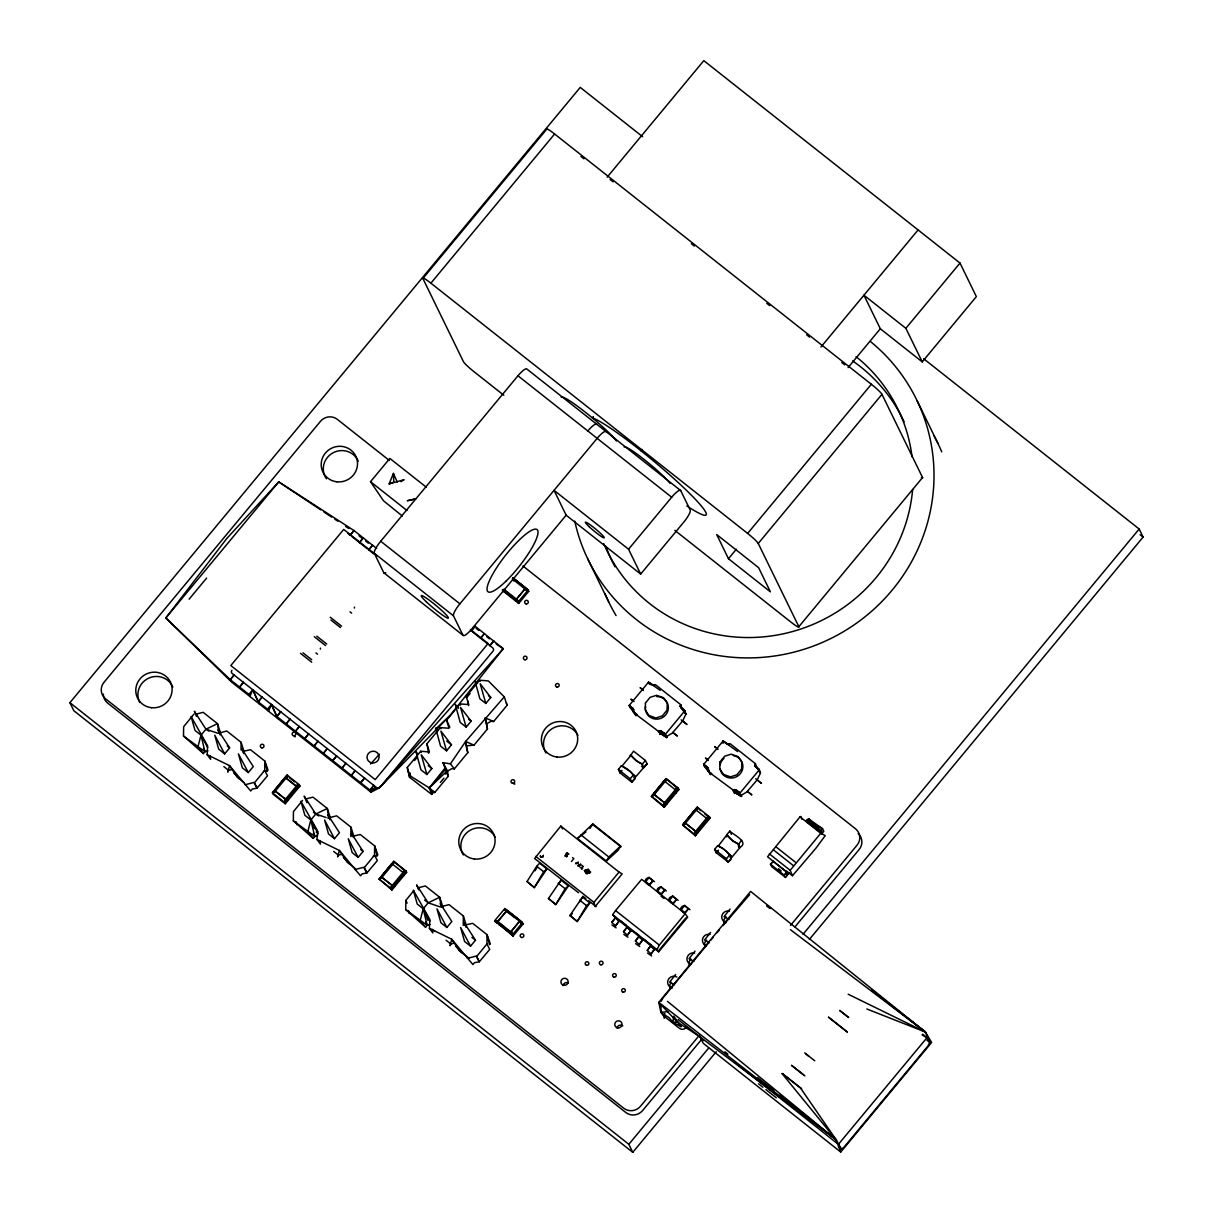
<?xml version="1.0" encoding="UTF-8"?>
<svg xmlns="http://www.w3.org/2000/svg" width="1213" height="1213" viewBox="0 0 1213 1213"><rect width="100%" height="100%" fill="white"/><g stroke="black" fill="none" stroke-linecap="round" stroke-linejoin="round"><path stroke-width="1.5" d="M566.638 854.104L566.577 856.909L567.214 856.287C564.515 853.33 569.64 853.421 566.789 853.74M207.681 747.466L200.994 735.169L195.035 730.453L191.093 716.519L207.605 745.798L207.165 754.698L229.545 765.63L250.697 790.982L252.259 789.072L257.08 788.162L267.497 775.804L264.722 770.331L264.813 761.051L250.469 749.71L242.57 751.484M318.337 833.816L310.831 819.988L304.872 815.272L300.93 801.338L317.442 830.602L316.987 839.517L339.382 850.449L360.534 875.786L362.081 873.876L366.902 872.966L377.334 860.608L374.544 855.15L374.635 845.87L360.291 834.529L352.407 836.288M429.902 921.076L423.216 908.78L417.257 904.079L413.315 890.145L429.827 919.409L429.387 928.309L451.767 939.256L472.934 964.593L474.48 962.682L479.302 961.773L489.718 949.415L486.944 943.957L487.035 934.662L472.691 923.336L464.806 925.094M806.402 821.413L808.631 818.896L821.277 830.95L820.14 832.254L806.402 821.413L806.418 820.397L808.631 818.896L822.55 828.706L823.794 831.314L821.535 834.028M820.14 832.254L822.55 828.706L806.418 820.397L820.155 831.239M207.878 750.908L204.936 751.681L203.375 753.591L183.497 736.003L183.633 726.754L193.837 714.23M274.396 790.527L285.176 777.366L297.337 787.04L286.465 799.989L274.396 790.527L285.176 777.366L297.337 787.04M317.7 835.727L314.758 836.485L313.212 838.395L293.334 820.822L293.455 811.573L302.537 800.444M381.079 876.772L391.86 863.611L404.02 873.284L393.148 886.233L381.079 876.772L391.86 863.611M430.099 924.533L427.158 925.292L425.596 927.202L405.718 909.614L405.855 900.38L413.8 890.63M684.557 822.581L695.337 809.42L707.497 819.093L696.611 832.042L684.557 822.581L695.337 809.42M241.023 749.937L241.144 742.356L226.801 731.014L219.735 732.849M350.83 836.636L350.982 827.175L336.623 815.833L327.798 818.108M463.23 925.443L463.366 915.967L449.022 904.64L440.198 906.915L428.174 902.821L424.595 900.001M661.085 1005.077L660.918 1012.491L669.242 1017.813L672.881 1022.256L680.978 1026.653L677.885 1022.15M583.18 866.507L582.028 865.4L582.877 866.795M633.307 710.818L633.216 708.71L629.198 705.466L648.53 682.161L660.206 690.364M707.937 769.3L707.376 767.116L703.737 764.357L723.069 741.052L737.656 751.56M506.352 702.873L507.095 705.284L493.646 721.508L485.261 717.929L487.459 728.968L473.995 745.176L465.974 745.828L465.64 741.461L504.274 696.853L488.323 680.918L479.651 680.22L466.186 696.444L468.688 704.586L460 703.904L446.551 720.128L449.053 728.27L440.364 727.588L426.915 743.796L429.402 751.954L420.729 751.256L407.265 767.48L409.645 777.351L431.722 794.439L433.829 791.316M410.964 776.29L409.645 777.351L409.949 772.954M287.815 776.487L287.163 775.137L272.47 792.862L284.585 802.43L284.737 800.155L297.109 785.236L299.277 784.72L299.929 786.054L285.237 803.764L273.122 794.197L272.47 792.862L273.562 791.331L274.502 792.059L286.875 777.139L287.163 775.137L299.277 784.72L284.585 802.43L285.237 803.764L287.011 799.761L284.737 800.155L285.737 801.02L284.737 800.155M402.974 874.831L406.613 872.299L393.846 861.397L379.153 879.107L391.268 888.674L391.42 886.4L403.793 871.495L405.946 870.964L406.613 872.299L391.92 890.008L379.153 879.107L380.245 877.575L381.17 878.303L393.543 863.398L393.846 861.397L405.946 870.964L391.268 888.674L391.92 890.008L393.619 885.884L402.898 874.694L403.899 875.574M675.216 791.953L678.916 789.557L666.149 778.655L651.457 796.365L663.572 805.932L663.738 803.658L676.111 788.753L678.264 788.223L678.916 789.557L664.224 807.282L651.457 796.365L652.549 794.833L653.489 795.561L665.861 780.656L666.149 778.655L678.264 788.223L663.572 805.932L664.224 807.282L665.998 803.279L666.938 804.007M680.432 706.633L680.827 705.026M700.659 810.663L697.308 807.191L682.631 824.901L694.731 834.468L694.897 832.209L707.27 817.289L709.423 816.758L710.075 818.108L695.383 835.818L682.631 824.901L683.723 823.369L684.648 824.112L697.02 809.192L697.308 807.191L709.423 816.758L694.731 834.468L695.383 835.818L697.157 831.815L694.897 832.209L695.898 833.073L694.897 832.209M655.551 684.784L681.1 704.965L681.312 707.831L685.936 714.123L680.144 706.118L684.814 710.833L685.936 714.123L682.601 721.038L672.821 732.455L677.188 735.897L672.821 732.455M632.034 708.619L629.502 706.936L634.808 712.759L636.067 715.776L629.198 705.466L633.823 710.151L633.656 709.332M637.113 714.593L633.125 711.819L633.429 710.136M707.664 770.71L707.861 769.618L710.606 774.667L703.737 764.357L708.347 768.617M320.338 649.137L320.429 648.167M354.408 608.077L354.484 607.091M680.372 705.981L680.629 705.223M575.569 863.247L577.919 862.989L578.116 861.927M580.618 863.899L580.102 865.187L578.085 865.233M714.624 849.388L726.435 858.713C726.481 865.657 732.879 858.971 731.014 855.802L723.357 848.827L717.611 845.719L714.624 849.388L716.216 852.754L728.118 861.882M672.942 732.697L667.195 736.155L666.756 737.565L658.735 732.061L661.161 730.742M733.274 790.952L734.35 789.602L736.17 789.845L740.021 793.029L741.295 796.456L734.578 792.377L733.349 790.467M589.958 872.723C592.353 870.707 587.41 873.663 589.442 872.875M754.941 764.63L755.532 766.51L759.353 769.724L760.475 773.015L757.139 779.929L747.36 791.346L751.711 794.788L747.36 791.346M630.275 755.851L633.565 751.135L645.377 760.46L647.105 763.841L643.406 767.511L642.405 764.114L645.377 760.46M741.628 840.397L738.641 844.051L739.657 847.462C749.801 842.322 733.425 834.756 729.817 831.072L726.769 834.68L726.648 836.894M754.986 764.448L755.214 766.1M220.66 733.44L217.491 723.661L205.952 729.195L200.994 735.169L197.84 747.329L203.375 753.591M330.497 818.259L327.313 808.48L315.774 814.014L310.831 819.988L307.677 832.148L313.212 838.395M442.881 907.066L439.713 897.271L428.174 902.821L423.216 908.78L420.062 920.955L425.596 927.202M634.915 778.594L634.778 775.85L630.017 771.316L621.374 765.782L618.387 769.436L619.964 772.833L631.867 782.218L634.945 778.564L631.791 782.006M582.513 868.311L581.618 869.024L582.574 868.114M581.997 868.099C582.407 866.158 580.709 870.646 581.982 867.477M401.033 481.713L404.096 479.696L389.146 483.911L393.421 473.419L397.212 482.016M231.865 769.527L228.59 770.376L227.771 772.09L229.545 765.63L237.187 777.154L243.813 782.385M341.687 854.346L338.427 855.18L337.608 856.909L339.382 850.449L347.024 861.973L355.045 868.326M454.087 943.138L450.811 943.987L450.008 945.715L451.767 939.256L459.409 950.78L468.855 958.24M634.884 778.23L634.854 778.276A27.247 6.05 -51.7 0 0 633.368 775.107L632.837 774.607A27.247 26.413 -26 0 0 622.026 766.07L630.942 755.32A27.247 26.413 -26 0 0 641.753 763.856L642.284 764.357A27.247 6.05 -51.7 0 0 643.8 767.48L634.581 778.109A27.247 26.413 -26 0 0 633.702 776.987M726.814 834.969L718.278 846.007A27.247 26.413 -26 0 1 729.074 854.543L729.604 855.059A27.247 6.05 -51.7 0 1 731.136 858.167L740.066 847.402A27.247 6.05 -51.7 0 1 738.52 844.309L737.989 843.808A27.247 26.413 -26 0 1 727.194 835.257L726.784 835.029A27.247 6.05 -51.7 0 0 726.708 836.227M634.172 711.47L634.414 713.244L666.756 737.565L665.497 734.138L684.814 710.833L680.811 707.588M734.123 789.739L740.021 793.029L759.353 769.724L755.881 766.98L755.638 763.856L730.029 743.614M685.178 913.723L687.68 917.195L658.644 951.826L656.961 949.612L659.326 945.094L685.178 913.723L641.662 879.334L615.567 910.569L612.732 914.663L614.885 917.316M562.483 828.904L560.815 826.068L534.599 858.531L578.556 892.753M661.161 1001.362L663.102 997.753L708.604 942.88M801.808 819.139L801.005 816.485L800.004 816.849L767.571 856.772L786.979 872.223L785.903 873.587L786.691 875.27L788.875 872.754M580.132 867.447L580.284 867.795M606.394 861.048L608.82 857L620.616 846.037L592.808 823.915L577.433 838.532L606.394 861.048L617.933 850.495L620.616 846.037M534.994 870.813L536.828 867.765M559.208 883.2L561.058 880.138L568.366 885.945L555.706 904.625L548.473 898.484L561.058 880.138M579.753 901.668L582.513 897.104L589.821 902.897L577.161 921.577L569.928 915.436L582.513 897.104M546.911 868.993L543.682 871.753L534.251 887.673L546.911 868.993L539.603 863.186L536.722 866.279L527.018 881.533L534.251 887.673M568.366 885.945L565.137 888.704L555.706 904.625M589.821 902.897L586.592 905.656L577.161 921.577M504.942 927.99L496.83 920.758L496.132 921.819L494.722 920.712L504.775 908.598L506.17 909.705L505.336 910.493L523.137 923.927L513.084 936.042L494.722 920.712L496.83 920.758L511.734 932.524L513.084 936.042L507.731 930.189M445.444 774.137L447.552 771.028L451.782 768.663L454.359 768.86L467.809 752.636L465.64 741.461L473.995 745.176M409.767 775.623L429.296 787.904L432.146 792.332L434.724 792.544L448.173 776.32L443.003 762.689L450.417 763.826L465.64 741.461M788.859 873.315L785.584 877.439L784.098 875.149L786.358 871.98M284.585 802.43L285.677 800.898M391.268 888.674L392.36 887.143L391.42 886.4L393.619 885.884M663.572 805.932L664.663 804.401L663.738 803.658L665.937 803.142M694.731 834.468L695.822 832.937M615.613 925.837L619.13 920.985L615.127 917.816L611.746 922.411L615.613 925.837L619.13 920.985M627.439 935.178L630.972 930.341L626.954 927.172L623.573 931.766L627.439 935.178L630.972 930.341M639.281 944.533L642.799 939.681L638.796 936.512L635.415 941.106L639.281 944.533L642.799 939.681M651.108 953.873L654.626 949.036L650.623 945.867L647.242 950.461L651.108 953.873L654.626 949.036M785.584 877.439L771.741 866.689L770.452 864.126L773.257 861.382L786.979 872.223M716.595 852.891L718.445 850.434M642.253 766.768L643.982 767.495L647.105 763.841M649.546 885.172L652.988 880.683L649.182 877.378C637.386 881.017 657.825 890.206 645.286 881.472M661.388 894.512L664.815 890.039L661.009 886.733C649.213 890.372 669.652 899.561 657.112 890.812M673.215 903.867L676.657 899.379L672.836 896.073C661.04 899.712 681.479 908.901 668.954 900.167M685.042 913.207L688.484 908.734L684.678 905.429C672.881 909.068 693.32 918.256 680.781 909.507M645.543 882.003L649.182 877.378M657.385 891.358L661.009 886.733M669.212 900.698L672.836 896.073M681.039 910.053L684.678 905.429M710.545 932.418L704.541 940.014L709.408 942.698M431.722 794.439L429.296 787.904L444.762 768.42M695.019 951.128L688.999 958.725L693.866 961.409M730.074 909.068L724.04 916.664L728.922 919.348M772.165 862.761L773.257 861.382M376.621 548.428L353.999 530.551L278.717 481.879L226.74 538.557L165.817 617.978L231.304 681.812L371.042 792.21L379.229 787.934L450.326 715.215L503.243 648.697L475.102 626.242L471.235 630.896L475.102 626.242M675.641 974.539L669.606 982.136L674.473 984.804M570.262 916.118L572.278 913.601M277.883 718.612L271.363 704.404L268.558 711.243L267.542 709.15L271.409 704.495L276.852 716.519L370.01 790.118L373.847 785.372L370.01 790.118L371.042 792.21L375.408 786.934M515.737 600.223L502.637 589.821L515.737 600.223L525.729 588.002L512.69 577.737M510.097 932.858L520.104 920.637L507.049 910.372L496.996 922.456L510.097 932.858L496.996 922.456L507.049 910.372M664.163 780.869L653.398 794.03L665.452 803.491L676.323 790.558L665.452 803.491L653.398 793.878L664.163 780.869L676.323 790.558M245.178 784.72L254.002 782.446L257.08 788.162L254.472 782.81L264.722 770.331M297.2 786.919L286.465 799.989L274.411 790.36M355 869.539L363.824 867.265L366.902 872.966L364.294 867.629L374.544 855.15M467.399 958.346L476.224 956.071L479.302 961.773L476.694 956.435L486.944 943.957M619.964 772.833L621.981 770.391M790.163 870.312L820.776 833.255L825.219 835.621L816.015 848.099L792.438 875.725L790.163 870.312L769.269 853.8M716.216 1051.747L632.761 1152.35L73.826 710.727L69.899 702.676L580.239 87.397L642.663 136.735M503.85 395.271L474.101 371.769A12.175 1.258 39.7 0 1 463.472 361.717L422.882 278.49L546.608 129.336A12.175 1.258 39.7 0 1 554.614 134.006L871.343 384.263A12.175 1.258 39.7 0 1 881.972 394.316L922.562 477.543L798.851 626.696A12.175 1.258 39.7 0 1 790.846 622.026L674.853 530.384M422.882 278.49A12.175 1.258 39.7 0 1 430.888 283.175L554.614 134.006M189.122 599.177L206.619 578.101M607.152 177.174L703.813 60.65L959.999 263.054L976.359 296.624L922.244 361.883L880.32 328.753L863.944 295.199L905.868 328.314L922.244 361.883M402.291 515.98L383.52 500.802L370.511 481.697L389.843 458.408L426.294 487.201M350.132 535.206L353.999 530.551L350.132 535.206L348.267 533.735A2.441 2.365 -26 0 0 347.737 533.417M248.908 694.427L252.729 689.697L249.923 696.52L248.908 694.427L230.273 679.705L165.817 617.978L278.717 481.879L320.763 509.854M566.153 515.207L472.024 628.683A12.175 2.714 -51.7 0 1 462.987 635.309L383.808 572.748L374.301 553.264A12.175 2.714 -51.7 0 1 380.715 541.256L517.966 375.787A12.175 2.714 -51.7 0 1 527.018 369.146L680.72 490.598L690.227 510.082A12.175 2.714 -51.7 0 1 683.814 522.09L640.676 574.083L566.153 515.207L554.038 490.34L628.561 549.231L640.676 574.083M224.663 753.864L214.762 735.214L218.704 749.149L224.663 753.864L229.606 747.89L218.006 729.968L220.129 734.926M248.331 772.56L238.415 753.91L242.357 767.844L248.331 772.56L253.274 766.586L241.675 748.664L243.783 753.622M593.384 416.544L592.293 417.848A76.131 7.9 39.7 0 1 680.554 484.715A76.131 7.9 39.7 0 1 686.801 505.897M462.987 635.309L453.48 615.825A12.175 2.714 -51.7 0 1 459.909 603.816L597.16 438.348A12.175 2.714 -51.7 0 1 606.197 431.707M504.274 592.005L504.987 590.928L511.977 596.447M513.554 580.815L514.327 579.875M515.464 600.829L516.162 599.768M640.889 450.736L641.98 449.432M512.326 578.935L525.881 589.639L526.654 588.714L528.777 591.292L518.724 603.407L517.375 599.889L516.662 600.966L517.375 599.889L503.82 589.184M503.319 590.413L518.072 602.073L528.125 589.943L513.372 578.298M334.485 838.683L324.584 820.033L328.526 833.968L334.485 838.683L339.443 832.709L327.844 814.787L329.951 819.745M414.543 760.49L416.787 757.791M470.098 693.518L466.732 697.566L466.186 696.444M358.153 857.379L348.252 838.729L352.195 852.663L358.153 857.379L363.096 851.405L351.497 833.483L352.907 836.788M426.9 774.501L431.843 768.526L421.245 754.759L426.9 774.501L420.926 769.785L415.983 751.696L418.182 754.395M446.536 750.817L451.479 744.858L440.895 731.09L446.536 750.817L440.577 746.116L435.619 728.012L437.817 730.711M466.171 727.148L471.129 721.174L460.531 707.406L466.171 727.148L460.212 722.432L455.269 704.344L458.559 708.377M485.806 703.464L490.765 697.49L480.166 683.723L485.806 703.464L479.848 698.749L474.905 680.66L477.103 683.359M628.561 549.231L671.684 497.224A12.175 2.714 -51.7 0 1 680.72 490.598M440.38 782.415L443.913 778.155M820.958 347.009L918.074 229.939M848.084 367.615L880.32 328.753M905.868 328.314L959.999 263.054M798.851 626.696L758.246 543.469A12.175 1.258 39.7 0 0 747.633 533.417L871.343 384.263M728.467 558.723L716.686 534.554L758.61 567.669L770.391 591.838L728.467 558.723L736.367 549.201M758.246 543.469L881.972 394.316M446.884 927.475L436.983 908.84L440.926 922.775L446.884 927.475L451.827 921.516L440.243 903.594L441.638 906.899M470.553 946.17L460.637 927.536L464.579 941.47L470.553 946.17L475.496 940.211L463.897 922.289L466.004 927.248M496.056 921.683L496.83 920.758M506.109 909.568L505.336 910.493L504.775 908.598L522.485 922.577L512.432 934.707L494.722 920.712M498.649 924.64L499.422 923.7L495.389 922.062M509.824 933.464L512.053 930.78M510.961 933.464L511.734 932.524L510.961 933.464L512.432 934.707M521.014 921.349L520.241 922.274L521.014 921.349L522.485 922.577M571.459 861.518L573.87 858.607L572.521 857.546M585.682 872.754L586.304 871.995L585.682 872.754L587.107 873.891L589.518 870.979M586.667 873.542L589.382 870.267M593.945 902.336L619.039 872.086L622.148 873.936L595.158 906.581L593.945 902.336L535.721 856.378M706.557 767.511L704.04 765.828L708.953 772.135L741.704 796.35L734.578 792.377L732.804 790.194M716.216 852.754L718.232 850.328M658.78 950.552L685.845 917.923M711 939.999L713.396 937.118M716.989 932.782L719.385 929.886M722.978 925.564L749.649 894.678M699.795 1034.795L640.525 1106.241A12.024 11.66 -26 0 1 623.694 1108.182L105.546 698.794A12.024 11.66 -26 0 1 103.984 682.328L320.49 421.305A12.024 11.66 -26 0 1 337.335 419.364L389.297 460.424M790.512 925.428L857.03 845.218A12.024 11.66 -26 0 0 855.468 828.752L522.909 565.986M701.887 1039.086L642.617 1110.547A12.024 11.66 -26 0 1 625.787 1112.473L107.654 703.085A12.024 11.66 -26 0 1 103.332 694.063M795.031 926.808L859.138 849.509A12.024 11.66 -26 0 0 858.182 833.558M632.761 1152.35L628.834 1144.299L708.65 1048.062M802.991 934.344L1139.174 529.02L923.624 358.714M809.329 939.484L1143.101 537.086L1139.174 529.02M678.128 1019.572L699.886 1036.766L703.297 1043.347L840.73 1152.047L931.629 1042.452L925.398 1032.036L750.635 891.419L658.78 1002.332L660.918 1012.491L667.756 1011.521M871.783 990.142L925.398 1032.036L929.795 1042.483L927.869 1046.106L844.036 1147.164L841.306 1149.166L838.38 1144.359L926.975 1037.706L922.638 1034.128M515.646 600.01L525.729 588.002L512.75 577.797M631.867 782.218L630.199 778.761L633.231 775.152M510.006 932.645L520.104 920.637L507.11 910.432M726.435 858.713L729.483 855.104M728.073 862.17L731.151 858.531M368.722 549.853L372.634 545.274L368.722 549.853L374.044 554.053M589.988 828.434L592.808 823.915M267.254 770.983L268.028 770.088L264.813 761.051L267.254 770.983L263.494 771.347M377.091 855.787L377.85 854.907L374.635 845.87L377.091 855.787L373.316 856.151M434.724 792.544L429.296 787.904L445.307 769.542M611.746 922.411L614.172 919.712M623.573 931.766L626.954 927.172M635.415 941.106L638.796 936.512M647.242 950.461L650.623 945.867M370.572 764.008L379.442 754.198M649.289 884.626L652.988 880.683M661.115 893.981L664.815 890.039M672.957 903.321L676.657 899.379M684.784 912.676L688.484 908.734M285.934 776.411L286.875 777.139L285.934 776.411L287.163 775.137M298.049 785.979L297.109 785.236L298.11 786.115L299.277 784.72M392.618 862.655L393.543 863.398L392.618 862.655L393.846 861.397M404.733 872.223L403.793 871.495L404.793 872.359L405.946 870.964M664.921 779.914L665.861 780.656L664.921 779.914L666.149 778.655M677.036 789.481L676.111 788.753L677.097 789.618L678.264 788.223M696.095 808.449L697.02 809.192L696.095 808.449L697.308 807.191M708.195 818.032L707.27 817.289L708.271 818.153L709.423 816.758M577.949 865.794L580.102 865.627L578.085 865.718M429.296 787.904L446.05 771.968M435.452 729.286L450.326 715.215M578.313 862.579L576.675 863.216M580.815 864.551L578.586 865.172M585.924 831.936L577.433 838.532M590.215 872.481L589.184 872.86M296.23 788.45L299.929 786.054L297.23 783.932M706.375 820.504L710.075 818.108L704.692 813.847M575.675 863.701L576.842 863.671M747.481 791.589L741.719 795.046L741.295 796.456L734.957 791.892L734.305 793.302L735.305 792.134L734.578 792.377L734.426 789.572M577.919 862.989L576.084 863.201M580.436 864.96L579.177 865.187M486.822 723.661L491.068 721.295L493.646 721.508M659.463 730.908L660.524 730.635M389.146 483.911L393.8 482.046L393.421 473.419M272.47 792.862L274.502 792.059L273.562 791.331M379.153 879.107L381.17 878.303L380.245 877.575M651.457 796.365L653.489 795.561L652.624 794.97M682.631 824.901L684.648 824.112L683.723 823.369M586.334 870.191L587.486 869.766L585.151 870.494L586.334 870.191L585.227 870.555L586.213 871.343L587.956 869.145L586.213 871.328L585.151 870.494M567.047 853.073C564.636 853.27 568.169 857.303 565.425 856.226M654.186 685.603L648.53 682.161C647.393 685.588 656.885 684.799 654.216 685.072M728.725 744.494L723.069 741.052L723.115 743.357M196.081 714.154L203.147 712.319L217.491 723.661L218.871 732.652M305.903 798.958L312.969 797.138L327.313 808.48L328.708 817.456M418.303 887.764L425.369 885.945L439.713 897.271L441.092 906.263M370.01 790.118L380.094 787.267L492.978 651.169A2.441 2.365 -26 0 0 492.66 647.833L472.57 631.958M415.832 498.846L407.295 500.742L414.619 499.134M660.099 730.635L665.497 734.138L659.827 730.696L659.781 734.411L660.767 733.259L667.18 737.459L660.039 733.486L658.265 731.303M708.422 769.133L709.575 772.014M654.125 685.087L652.928 685.118M621.374 765.782L622.421 766.025A27.247 6.05 -51.7 0 0 621.632 765.828L621.753 765.964M717.611 845.719L718.672 845.961M838.35 1146.831L841.306 1149.166L836.106 1139.72L699.886 1036.766L677.279 1022.013L672.881 1022.256L673.776 1016.13L680.978 1026.653M728.088 744.054L728.998 743.903L727.148 743.918M578.176 865.688L579.359 865.657M735.472 789.572L740.021 793.029M528.125 589.943L525.881 589.639L526.654 588.714M755.35 766.48L756.215 766.98L754.683 765.009M643.83 767.465L643.542 767.298A27.247 26.413 -26 0 1 642.238 766.707M740.066 847.402L739.642 847.19A27.247 26.413 -26 0 1 738.474 846.659L740.309 847.493M660.782 730.726L665.497 734.138M196.461 716.231L194.353 711.273L205.952 729.195L217.976 733.304M326.085 817.532L315.774 814.014L313.394 812.134M567.457 853.088L568.836 854.119L566.532 853.224L566.577 856.272L564.924 855.59L565.546 856.348M866.855 1009.004L925.398 1032.036L891.358 1005.562M526.078 590.2L528.777 591.292L520.407 584.681M502.364 589.973L505.048 591.065M520.438 922.835L523.137 923.927L518.952 920.622M642.405 764.114L636.613 760.93L630.533 754.729M738.641 844.051L732.849 840.882L726.769 834.68M848.16 994.22L925.398 1032.036L790.421 929.674M708.953 772.135L711.652 773.485M922.047 1034.901L926.975 1037.706L929.795 1042.483L926.838 1040.148M200.994 735.169L204.936 751.681L183.497 736.003M310.831 819.988L314.758 836.485L293.334 820.822M423.216 908.78L427.158 925.292L405.718 909.614M205.952 729.195L209 731.166M318.837 815.985L315.774 814.014L304.175 796.092L306.995 802.703M726.405 743.539L727.118 743.918L723.069 741.052M323.871 511.916L331.665 517.102M334.773 519.179L337.896 521.241M345.675 526.427L348.798 528.504M496.178 643.997L503.243 648.697L379.229 787.934A2.441 2.365 -26 0 1 376.682 787.662L232.274 673.579A2.441 2.365 -26 0 1 231.956 670.243M611.959 924.973L616.098 927.884M623.785 934.313L627.94 937.224M635.627 943.669L639.767 946.58M647.454 953.009L651.593 955.92M804.704 1052.839L814.757 1060.814M650.304 878.652L654.504 881.669M662.131 887.992L666.331 891.024M673.973 897.347L678.158 900.364M685.8 906.687L690 909.72M629.198 705.466L632.943 708.362M633.732 701.281L630.912 699.158L633.808 701.448M708.256 760.172L705.45 758.049L708.347 760.339M812.74 822.778L818.259 827.039M775.956 846.841L795.652 862.398M773.439 849.873L793.12 865.43M872.117 990.596L875.073 992.901M536.722 866.279L543.682 871.753M558.177 883.231L565.137 888.704M579.632 900.182L586.592 905.656M1140.129 534.736L1143.101 537.086M580.951 156.477L583.862 158.782M610.109 179.509L613.065 181.844M691.38 243.722L694.336 246.057M766.737 303.265L769.694 305.6M806.645 334.788L809.602 337.123M841.792 362.566L844.703 364.87M430.888 283.175L747.633 533.417M517.966 375.787L671.684 497.224M513.736 579.42L516.404 581.527M643.011 689.954L640.1 687.65L643.451 690.409M717.535 748.846L714.639 746.541L717.99 749.3M800.004 816.849L820.776 833.255M370.511 481.697L406.977 510.506M502.5 590.595L518.724 603.407L516.238 599.904M380.715 541.256L459.909 603.816M786.63 871.146L792.438 875.725M359.018 535.797L361.671 537.905M365.659 541.059L368.327 543.166M476.133 628.334L478.786 630.442M486.777 636.749L489.43 638.842M374.301 553.264L453.48 615.825M376.758 555.539L343.704 529.429L230.819 665.543L375.211 779.625L488.111 643.512L470.432 629.547M351.421 536.176L367.433 548.883M675.277 792.089L676.217 792.832M706.436 820.625L707.376 821.368M618.387 769.436L630.199 778.761M697.157 831.815L698.097 832.558M766.601 905.899L769.467 908.173M488.384 695.61L490.765 697.49M350.011 611.837L351.649 613.126M468.734 719.294L471.129 721.174M330.254 617.22L341.566 626.166M593.112 824.81L621.011 846.841M330.937 620.025L340.428 627.53M661.009 896.134L663.966 898.469M560.815 826.068L619.039 872.086M316.79 636.173L326.737 644.027M446.718 741.082L451.479 744.858M314.319 636.704L325.493 645.528M315.956 652.897L317.594 654.186M302.992 652.821L311.711 659.705M300.521 653.352L311.696 662.177M806.099 1054.188L808.965 1056.462M615.567 910.569L659.326 945.094M428.265 765.706L431.843 768.526M612.732 914.663L656.961 949.612M620.51 920.894L626.333 925.504M636.219 933.297L639.342 935.769M643.527 939.074L650.911 944.912M619.252 920.758L628.016 927.657M630.927 929.962L638.22 935.723M642.602 939.165L651.351 946.079M655.733 949.521L658.644 951.826M619.403 921.531L615.127 917.816M627.227 927.702L631.23 930.871M639.054 937.058L643.057 940.227M650.881 946.398L654.884 949.567M582.922 896.21L585.849 898.515M588.76 900.804L596.038 906.566M791.604 1065.423L803.476 1074.794M791.573 1065.363L804.932 1075.901M782.355 1073.596L801.657 1088.849L782.309 1073.52M758.534 1083.77L762.962 1087.273M765.919 1089.608L776.275 1097.78M267.542 709.15L258.217 701.796L252.729 689.697L259.248 703.889M506.761 910.993L514.767 917.316M289.164 777.548L294.547 781.809M296.29 788.586L297.215 789.314M360.716 849.525L363.096 851.405M471.918 937.391L475.496 940.211M227.225 746.01L229.606 747.89M285.252 798.381L287.936 800.504M391.935 884.626L394.619 886.748M333.681 851.435L338.427 855.18M435.058 931.523L432.283 929.34L432.829 932.903L429.387 928.309M446.081 940.242L450.811 943.987M223.859 766.616L228.59 770.376M69.899 702.676L628.834 1144.299M755.699 778.791L761.506 783.401L757.018 779.686M681.16 719.9L686.983 724.51L682.494 720.795M580.921 834.878L608.82 857M724.919 1051.777L727.876 1054.127M757.534 1077.584L773.833 1090.472M779.777 1095.172L836.106 1139.72L840.73 1152.047M733.471 1061.223L838.38 1144.359M778.473 868.751L781.217 870.934M684.557 822.414L696.611 832.042L707.497 819.093M381.079 876.605L393.148 886.233L404.02 873.284M569.928 915.436L576.691 920.894M548.473 898.484L555.236 903.943M527.018 881.533L533.781 886.991M770.452 864.126L784.098 875.149M667.453 1001.332L836.106 1139.72L800.883 1088.546M516.602 600.829L518.072 602.073M663.738 803.658L664.663 804.401M391.42 886.4L392.421 887.279M681.221 707.831L680.357 706.118M755.744 766.722L754.729 765.039L759.353 769.724M768.314 906.05L770.952 908.552M699.886 1036.766L703.843 1040.557M680.19 706.148L684.814 710.833M703.737 764.357L708.347 768.648M677.279 1022.013L658.78 1002.332L836.106 1139.72L782.142 1073.717M455.83 946.292L461.819 952.675M343.431 857.5L349.42 863.868M233.609 772.681L239.598 779.049M450.417 763.826L454.359 768.86M809.981 820.64L808.631 818.896L808.358 821.762L822.065 832.649L821.277 830.95M730.969 858.243L730.726 857.94A27.247 26.413 -26 0 0 729.953 856.924M316.987 839.517L320.429 844.112L319.883 840.533M207.165 754.698L210.607 759.293L210.061 755.714M758.625 770.498L760.475 773.015L756.23 766.252L755.911 766.934M449.841 727.224L446.551 720.128M428.174 902.821L416.575 884.899L418.682 889.857M707.74 767.693L707.967 768.875M633.201 708.801L633.429 709.984M443.003 762.689L447.552 771.028L448.173 776.32M729.817 831.072L731.439 834.377M917.134 400.775L938.089 443.746M587.653 558.693L608.592 601.663M479.651 680.22L480.196 681.342M460 703.904L460.546 705.026M440.364 727.588L440.91 728.71M426.915 743.796L428.659 753.318M504.775 908.598L505.427 909.947M420.729 751.256L421.275 752.378M407.265 767.48L409.645 777.351M408.842 771.938L410.252 774.834M405.855 900.38L407.113 903.094M425.718 922.138L427.158 925.292M313.318 833.346L314.758 836.485M203.496 748.527L204.936 751.681M504.274 696.853L507.095 705.284M425.899 914.268L427.931 920.5M313.5 825.462L314.516 828.585M463.366 915.967L466.004 924.442M350.982 827.175L353.605 835.636M241.144 742.356L243.783 750.817M467.809 752.636L466.338 747.299M408.614 910.645L409.19 913.465M296.23 821.838L296.806 824.673M485.261 717.929L487.459 728.968M467.763 700.902L468.643 705.587M385.779 572.703A12.175 2.714 -51.7 0 1 383.808 572.748M587.835 430.994A12.175 2.714 -51.7 0 1 596.887 424.353M561.225 397.288A36.526 3.791 39.7 0 1 585.712 412.511A36.526 3.791 39.7 0 1 616.462 441.001M624.149 447.066A30.446 3.154 39.7 0 1 644.376 459.682A30.446 3.154 39.7 0 1 669.955 483.259M922.562 477.543A12.175 1.258 39.7 0 1 921.304 477.588M630.472 756.29A27.247 6.05 -51.7 0 1 630.548 755.093M717.869 845.779A27.247 6.05 -51.7 0 1 718.627 845.977M656.824 696.611A11.569 11.22 -26 0 1 668.363 708.21A11.569 11.22 -26 0 1 655.611 719.127A11.569 11.22 -26 0 1 645.543 706.254M733.349 755.608A11.569 11.22 -26 0 1 742.902 767.101A11.569 11.22 -26 0 1 732.152 778.018A11.569 11.22 -26 0 1 720.097 769.072M720.082 765.145A11.569 11.22 -26 0 1 723.979 758.352M139.768 702.554A18.271 17.71 -26 0 1 148.562 678.219A18.271 17.71 -26 0 1 172.837 687.104M200.858 736.549A6.702 6.49 -26 0 1 201.176 736.2M317.973 831.648A6.702 6.49 -26 0 1 316.153 832.088M563.044 985.593A3.654 3.548 -26 0 1 568.306 982.924M616.932 1027.896A3.654 3.548 -26 0 1 622.785 1025.864M294.865 736.913A1.85 1.804 -26 0 1 295.411 736.579M686.664 1026.82A4.867 4.716 -26 0 1 679.371 1028.306L663.541 1015.797A4.867 4.716 -26 0 1 661.782 1012.036M664.239 1018.268A4.867 4.716 -26 0 1 664.891 1013.552M463.336 854.953A18.271 17.71 -26 0 1 470.417 830.117A18.271 17.71 -26 0 1 495.298 837.304M672.442 988.004A6.095 5.913 -26 0 1 668.045 980.104A6.095 5.913 -26 0 1 676.854 977.026M669.894 988.064A6.095 5.913 -26 0 1 671.532 982.303M690.955 964.502A6.095 5.913 -26 0 1 687.225 957.193A6.095 5.913 -26 0 1 694.64 953.1M689.227 964.76A6.095 5.913 -26 0 1 690.864 958.998M706.436 945.837A6.095 5.913 -26 0 1 702.706 938.528A6.095 5.913 -26 0 1 710.105 934.435M704.617 945.7A6.095 5.913 -26 0 1 706.648 940.06M514.054 784.189A1.85 1.804 -26 0 1 514.919 783.962M726.162 922.653A6.095 5.913 -26 0 1 721.962 915.436A6.095 5.913 -26 0 1 729.438 911.145M723.934 922.396A6.095 5.913 -26 0 1 725.981 916.755M545.956 752.985A18.271 17.71 -26 0 1 553.022 728.149A18.271 17.71 -26 0 1 577.919 735.336M676.202 786.782A1.85 1.804 -26 0 1 677.218 787.844M326.449 478.786A18.271 17.71 -26 0 1 332.832 452.919A18.271 17.71 -26 0 1 358.244 461.228M870.691 341.732A182.693 177.098 -26 0 1 845.127 630.669A182.693 177.098 -26 0 1 574.765 521.196M614.976 566.789A161.784 156.841 -26 0 1 605.803 546.229M852.603 360.883A161.784 156.841 -26 0 1 904.125 421.821M856.09 356.652A161.784 156.841 -26 0 1 912.07 456.907M912.646 489.476A161.784 156.841 -26 0 1 776.911 635.066A161.784 156.841 -26 0 1 603.756 543.621M616.068 615.567A182.693 177.098 -26 0 1 604.953 593.521M934.055 435.876A182.693 177.098 -26 0 1 941.728 451.873M645.437 703.04L645.271 709.984L648.925 715.443L655.884 718.005L662.374 715.867L667.059 710.151L667.241 703.252L663.572 697.748L656.658 695.276L650.123 697.323L645.437 703.04M719.976 761.931L719.809 768.875L723.448 774.334L730.423 776.896L736.913 774.758L741.598 769.042L741.78 762.143L738.111 756.639L731.196 754.168L724.646 756.215L719.976 761.931M543.303 855.423L543.121 856.818L540.771 856.939L540.285 855.772A1.531 1.471 -26 0 0 541.938 857.075A1.531 1.471 -26 0 0 543.303 855.423M234.109 674.974L230.273 679.705L234.109 674.974M243.419 682.328L239.598 687.074L243.419 682.328M262.053 697.05L258.217 701.796L262.084 697.126M280.688 711.773L276.852 716.519L280.688 711.773M289.998 719.127L286.177 723.873L289.998 719.127M299.323 726.496L295.487 731.242L299.323 726.496M308.633 733.85L304.812 738.596L308.633 733.85M317.942 741.219L314.122 745.95L317.988 741.295M327.267 748.573L323.431 753.318L327.298 748.648M336.577 755.942L332.756 760.672L336.577 755.942M345.902 763.295L342.066 768.041L345.902 763.295M355.212 770.649L351.391 775.395L355.212 770.649M364.522 778.018L360.701 782.764L364.522 778.018M588.396 869.494L587.077 872.011L588.396 869.494M363.309 537.905L359.442 542.575L363.309 537.905M484.427 633.595L480.56 638.265L484.427 633.595M493.736 640.964L489.87 645.619L493.736 640.964M585.909 871.677L585.288 872.435L585.924 871.707L584.393 870.494L585.924 871.707M490.249 943.714L489.476 944.593L487.035 934.662L490.249 943.714M847.25 1031.99L828.555 1017.222L847.25 1031.99M848.569 1017.48L839.654 1010.444L848.539 1017.404M505.836 581.315A39.574 8.794 -51.7 0 0 537.177 529.702A39.574 8.794 -51.7 0 0 494.586 570.974A39.574 8.794 -51.7 0 0 505.836 581.315M589.063 526.609A12.175 1.258 39.7 0 0 604.165 537.844A12.175 1.258 39.7 0 0 591.322 525.638A12.175 1.258 39.7 0 0 589.063 526.609M426.4 601.875A17.664 1.835 39.7 0 0 448.294 618.175A17.664 1.835 39.7 0 0 429.675 600.48A17.664 1.835 39.7 0 0 426.4 601.875M372.057 762.977A6.095 5.898 -26 0 0 378.759 754.911A6.095 5.898 -26 0 0 368.418 753.425A6.095 5.898 -26 0 0 372.057 762.977M151.519 707.695A18.271 17.71 -26 0 0 170.745 682.813A18.271 17.71 -26 0 0 139.571 679.432A18.271 17.71 -26 0 0 151.519 707.695M261.902 747.86A1.85 1.804 -26 0 0 263.858 745.343A1.85 1.804 -26 0 0 260.689 744.994A1.85 1.804 -26 0 0 261.902 747.86M564.045 985.35A3.654 3.548 -26 0 0 567.881 980.377A3.654 3.548 -26 0 0 561.649 979.71A3.654 3.548 -26 0 0 564.045 985.35M617.887 1027.896A3.654 3.548 -26 0 0 621.738 1022.923A3.654 3.548 -26 0 0 615.491 1022.256A3.654 3.548 -26 0 0 617.887 1027.896M521.757 937.497A1.85 1.804 -26 0 0 523.713 934.965A1.85 1.804 -26 0 0 520.544 934.632A1.85 1.804 -26 0 0 521.757 937.497M293.713 735.76A1.85 1.804 -26 0 0 295.669 733.243A1.85 1.804 -26 0 0 292.5 732.895A1.85 1.804 -26 0 0 293.713 735.76M586.774 965.351A1.85 1.804 -26 0 0 588.73 962.834A1.85 1.804 -26 0 0 585.561 962.485A1.85 1.804 -26 0 0 586.774 965.351M623.255 992.219A1.85 1.804 -26 0 0 625.211 989.687A1.85 1.804 -26 0 0 622.042 989.353A1.85 1.804 -26 0 0 623.255 992.219M614.172 977.193A1.85 1.804 -26 0 0 616.128 974.676A1.85 1.804 -26 0 0 612.959 974.327A1.85 1.804 -26 0 0 614.172 977.193M600.951 964.805A1.85 1.804 -26 0 0 602.906 962.273A1.85 1.804 -26 0 0 599.738 961.924A1.85 1.804 -26 0 0 600.951 964.805M474.495 859.001A18.271 17.71 -26 0 0 493.721 834.135A18.271 17.71 -26 0 0 462.562 830.753A18.271 17.71 -26 0 0 474.495 859.001M512.583 783.28A1.85 1.804 -26 0 0 514.539 780.747A1.85 1.804 -26 0 0 511.37 780.399A1.85 1.804 -26 0 0 512.583 783.28M557.116 757.033A18.271 17.71 -26 0 0 576.342 732.167A18.271 17.71 -26 0 0 545.168 728.786A18.271 17.71 -26 0 0 557.116 757.033M557.085 687.119A1.85 1.804 -26 0 0 559.041 684.587A1.85 1.804 -26 0 0 555.872 684.253A1.85 1.804 -26 0 0 557.085 687.119M524.941 659.766A1.85 1.804 -26 0 0 526.897 657.234A1.85 1.804 -26 0 0 523.728 656.9A1.85 1.804 -26 0 0 524.941 659.766M336.911 481.804A18.271 17.71 -26 0 0 356.152 456.937A18.271 17.71 -26 0 0 324.978 453.556A18.271 17.71 -26 0 0 336.911 481.804M526.215 603.938A1.85 1.804 -26 0 0 528.171 601.405A1.85 1.804 -26 0 0 525.002 601.057A1.85 1.804 -26 0 0 526.215 603.938"/></g></svg>
